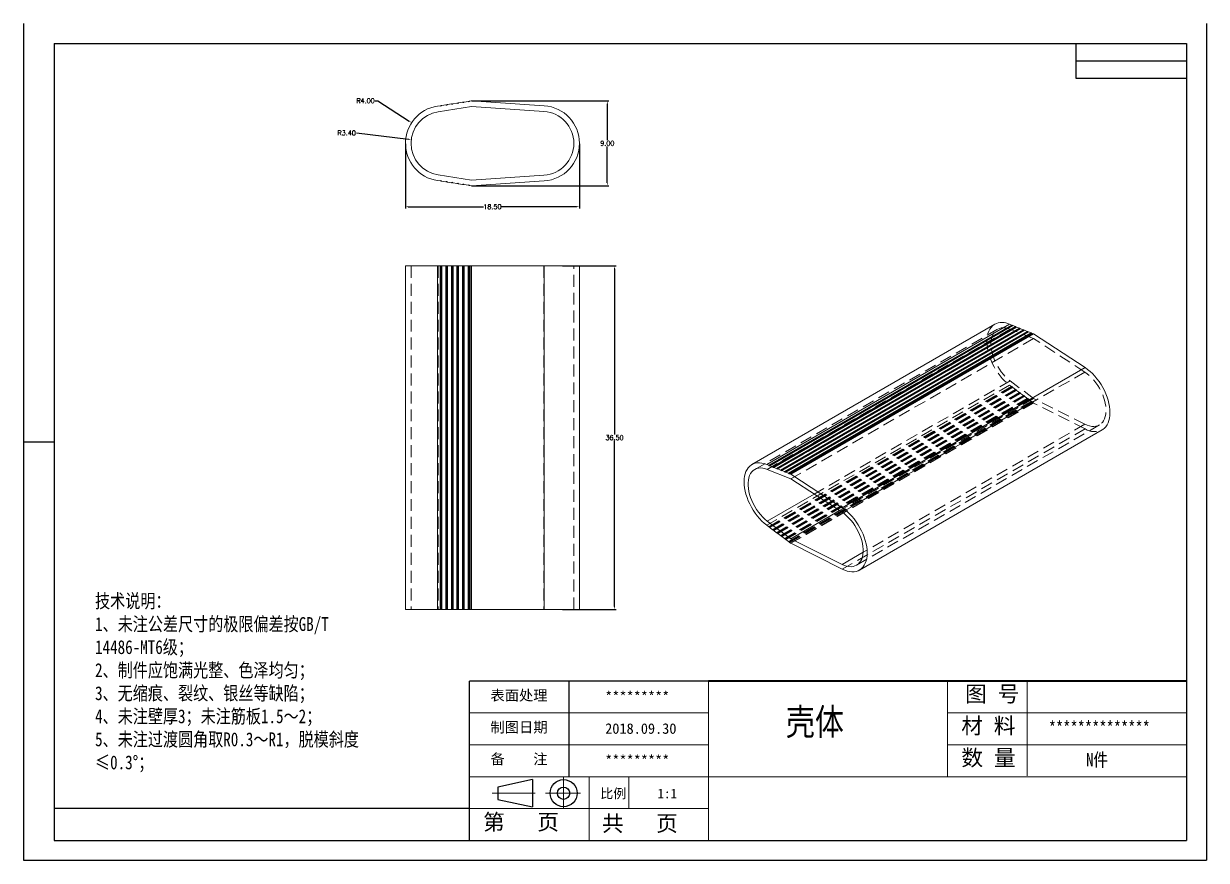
# Model space of a CAD drawing. Header units: inches. Extents: x 2021 to 2602, y 573 to 662.
# Drawn here: x 2318.5 to 2444.2, y 573 to 661.8 of the extents above; entities that cross this region are included whole.
import ezdxf

# ---------------------------------------------------------------- set-up
doc = ezdxf.new("R2010")
doc.units = ezdxf.units.IN
doc.linetypes.add('CENTER2', pattern=[28.575, 19.05, -3.175, 3.175, -3.175])
doc.linetypes.add('HIDDEN', pattern=[1.905, 1.27, -0.635])
doc.layers.add('文字', color=81, linetype='Continuous')
for name, color, linetype, lineweight in [('粗实线', 7, 'Continuous', 30), ('细实线', 3, 'Continuous', 9), ('细点划线', 2, 'CENTER2', 9)]:
    doc.layers.add(name, color=color, linetype=linetype, lineweight=lineweight)
doc.styles.get("Standard").update_dxf_attribs({"font": 'txt', "bigfont": 'gbcbig.shx'})
doc.styles.add('宋体', font='', dxfattribs={"width": 0.8, "height": 3.5})
doc.styles.get('宋体').set_extended_font_data('SimSun')
doc.dimstyles.new('1', dxfattribs={"dimtxt": 0.5, "dimasz": 0.3, "dimexe": 0.18, "dimexo": 0.0625, "dimgap": 0.09, "dimtad": 0, "dimtih": 1, "dimtoh": 1, "dimzin": 0, "dimdsep": 46, "dimtxsty": 'Standard', "dimcen": 0, "dimadec": 0, "dimazin": 2, "dimtfac": 1, "dimtofl": 0, "dimtmove": 0, "dimatfit": 3, "dimfxl": 0, "dimtolj": 1, "dimtzin": 0, "dimarcsym": 0})

# ---------------------------------------------------------------- blocks, each defined once
blk = doc.blocks.new('*D176')
at = {"color": 0, "lineweight": -2, "transparency": 16777216}
for p, q in [((2359.05, 649.07), (2359.05, 642.21)), ((2377.55, 649.07), (2377.55, 642.21)), ((2359.35, 642.39), (2367.34, 642.39)), ((2377.25, 642.39), (2369.27, 642.39))]:
    blk.add_line(p, q, dxfattribs=at)
at = {"color": 0, "transparency": 16777216}
for points in [[(2359.35, 642.44), (2359.35, 642.34), (2359.05, 642.39)], [(2377.25, 642.44), (2377.25, 642.34), (2377.55, 642.39)]]:
    blk.add_solid(points, dxfattribs=at)
at = {"layer": 'Defpoints', "color": 0, "transparency": 16777216}
for p in [(2359.05, 649.13), (2377.55, 649.13), (2377.55, 642.39)]:
    blk.add_point(p, dxfattribs=at)
at = {"color": 0, "transparency": 16777216, "insert": (2368.3, 642.39), "char_height": 0.5, "attachment_point": 5}
blk.add_mtext('\\A1;18.50', dxfattribs=at)
blk = doc.blocks.new('*D177')
at = {"color": 0, "lineweight": -2, "transparency": 16777216}
for p, q in [((2366.13, 653.63), (2380.69, 653.63)), ((2380.51, 653.33), (2380.51, 649.47)), ((2380.51, 644.93), (2380.51, 648.79)), ((2366.13, 644.63), (2380.69, 644.63))]:
    blk.add_line(p, q, dxfattribs=at)
at = {"color": 0, "transparency": 16777216}
for points in [[(2380.46, 653.33), (2380.56, 653.33), (2380.51, 653.63)], [(2380.46, 644.93), (2380.56, 644.93), (2380.51, 644.63)]]:
    blk.add_solid(points, dxfattribs=at)
at = {"layer": 'Defpoints', "color": 0, "transparency": 16777216}
for p in [(2366.07, 653.63), (2380.51, 653.63), (2366.07, 644.63)]:
    blk.add_point(p, dxfattribs=at)
at = {"color": 0, "transparency": 16777216, "insert": (2380.51, 649.13), "char_height": 0.5, "attachment_point": 5}
blk.add_mtext('\\A1;9.00', dxfattribs=at)
blk = doc.blocks.new('*D178')
at = {"color": 0, "lineweight": -2, "transparency": 16777216}
for p, q in [((2355.83, 653.65), (2356.13, 653.65)), ((2356.13, 653.65), (2359.45, 651.48))]:
    blk.add_line(p, q, dxfattribs=at)
at = {"color": 0, "transparency": 16777216}
blk.add_solid([(2359.48, 651.52), (2359.43, 651.44), (2359.71, 651.32)], dxfattribs=at)
at = {"layer": 'Defpoints', "color": 0, "transparency": 16777216}
for p in [(2359.71, 651.32), (2363.05, 649.13)]:
    blk.add_point(p, dxfattribs=at)
at = {"color": 0, "transparency": 16777216, "insert": (2354.82, 653.65), "char_height": 0.5, "attachment_point": 5}
blk.add_mtext('\\A1;R4.00', dxfattribs=at)
blk = doc.blocks.new('*D179')
at = {"color": 0, "lineweight": -2, "transparency": 16777216}
blk.add_line((2353.86, 650.23), (2359.38, 649.57), dxfattribs=at)
at = {"color": 0, "transparency": 16777216}
blk.add_solid([(2359.39, 649.62), (2359.37, 649.52), (2359.68, 649.53)], dxfattribs=at)
at = {"layer": 'Defpoints', "color": 0, "transparency": 16777216}
for p in [(2359.68, 649.53), (2363.05, 649.13)]:
    blk.add_point(p, dxfattribs=at)
at = {"color": 0, "transparency": 16777216, "insert": (2352.81, 650.23), "char_height": 0.5, "attachment_point": 5}
blk.add_mtext('\\A1;R3.40', dxfattribs=at)
blk = doc.blocks.new('*D182')
at = {"color": 0, "lineweight": -2, "transparency": 16777216}
for p, q in [((2375.75, 636.11), (2381.46, 636.11)), ((2381.28, 635.81), (2381.28, 618.2)), ((2381.28, 599.91), (2381.28, 617.52)), ((2375.75, 599.61), (2381.46, 599.61))]:
    blk.add_line(p, q, dxfattribs=at)
at = {"color": 0, "transparency": 16777216}
for points in [[(2381.23, 635.81), (2381.33, 635.81), (2381.28, 636.11)], [(2381.23, 599.91), (2381.33, 599.91), (2381.28, 599.61)]]:
    blk.add_solid(points, dxfattribs=at)
at = {"layer": 'Defpoints', "color": 0, "transparency": 16777216}
for p in [(2375.69, 636.11), (2381.28, 636.11), (2375.69, 599.61)]:
    blk.add_point(p, dxfattribs=at)
at = {"color": 0, "transparency": 16777216, "insert": (2381.28, 617.86), "char_height": 0.5, "attachment_point": 5}
blk.add_mtext('\\A1;36.50', dxfattribs=at)

msp = doc.modelspace()

# ---------------------------------------------------------------- linework, layer by layer
for p, q in [((2318.476, 661.842), (2318.476, 572.957)), ((2444.185, 661.842), (2444.185, 572.957)), ((2321.729, 659.726), (2442.069, 659.726)), ((2321.729, 659.726), (2321.729, 575.073)), ((2430.312, 659.726), (2430.312, 656.052)), ((2442.069, 659.726), (2442.069, 575.073)), ((2430.312, 657.889), (2442.069, 657.889)), ((2430.312, 656.052), (2442.069, 656.052)), ((2321.729, 617.399), (2318.476, 617.399)), ((2318.476, 614.107), (2318.476, 572.957)), ((2391.277, 592.004), (2365.882, 592.004)), ((2365.882, 575.073), (2365.882, 592.004)), ((2376.463, 581.845), (2376.463, 592.004)), ((2365.882, 578.459), (2321.729, 578.459)), ((2321.729, 575.073), (2442.069, 575.073)), ((2318.476, 572.957), (2444.185, 572.957)), ((2318.476, 572.957), (2376.675, 572.957))]:
    msp.add_line(p, q)
at = {"color": 7, "linetype": 'Continuous', "lineweight": 15}
for p, q in [((2362.751, 653.129), (2362.455, 653.084)), ((2366.08, 653.026), (2362.545, 652.491)), ((2362.825, 653.111), (2362.849, 653.093)), ((2362.849, 653.093), (2362.866, 653.117)), ((2363.344, 653.219), (2362.932, 653.156)), ((2363.418, 653.2), (2363.442, 653.183)), ((2363.442, 653.183), (2363.459, 653.207)), ((2363.937, 653.309), (2363.525, 653.246)), ((2364.011, 653.29), (2364.035, 653.273)), ((2364.035, 653.273), (2364.052, 653.297)), ((2364.53, 653.399), (2364.118, 653.336)), ((2364.605, 653.38), (2364.628, 653.363)), ((2364.628, 653.363), (2364.646, 653.386)), ((2365.124, 653.488), (2364.711, 653.426)), ((2365.198, 653.47), (2365.222, 653.453)), ((2365.222, 653.453), (2365.239, 653.476)), ((2365.717, 653.578), (2365.304, 653.516)), ((2365.791, 653.56), (2365.815, 653.543)), ((2365.815, 653.543), (2365.832, 653.566)), ((2366.044, 653.628), (2365.898, 653.606)), ((2373.816, 653.121), (2366.065, 653.629)), ((2373.777, 652.522), (2366.08, 653.026)), ((2362.751, 645.13), (2362.455, 645.174)), ((2366.08, 645.232), (2362.545, 645.768)), ((2362.825, 645.148), (2362.849, 645.166)), ((2362.849, 645.166), (2362.866, 645.142)), ((2363.344, 645.04), (2362.932, 645.102)), ((2363.418, 645.058), (2363.442, 645.076)), ((2363.442, 645.076), (2363.459, 645.052)), ((2363.937, 644.95), (2363.525, 645.013)), ((2364.011, 644.968), (2364.035, 644.986)), ((2364.035, 644.986), (2364.052, 644.962)), ((2364.53, 644.86), (2364.118, 644.923)), ((2364.605, 644.879), (2364.628, 644.896)), ((2364.628, 644.896), (2364.646, 644.872)), ((2373.816, 645.138), (2366.065, 644.63)), ((2373.777, 645.737), (2366.08, 645.232)), ((2365.124, 644.77), (2364.711, 644.833)), ((2365.198, 644.789), (2365.222, 644.806)), ((2365.222, 644.806), (2365.239, 644.783)), ((2365.717, 644.681), (2365.304, 644.743)), ((2365.791, 644.699), (2365.815, 644.716)), ((2365.815, 644.716), (2365.832, 644.693)), ((2366.044, 644.631), (2365.898, 644.653)), ((2359.054, 636.108), (2359.054, 599.608)), ((2362.455, 636.108), (2359.054, 636.108)), ((2362.455, 636.108), (2362.455, 599.608)), ((2362.751, 636.108), (2362.455, 636.108)), ((2362.751, 599.608), (2362.751, 636.108)), ((2362.751, 636.108), (2362.825, 636.108)), ((2362.825, 636.108), (2362.825, 599.608)), ((2362.825, 636.108), (2362.849, 636.108)), ((2362.849, 636.108), (2362.849, 599.608)), ((2362.849, 636.108), (2362.866, 636.108)), ((2362.866, 599.608), (2362.866, 636.108)), ((2362.866, 636.108), (2362.932, 636.108)), ((2362.932, 636.108), (2362.932, 599.608)), ((2363.344, 636.108), (2362.932, 636.108)), ((2363.344, 599.608), (2363.344, 636.108)), ((2363.344, 636.108), (2363.418, 636.108)), ((2363.418, 636.108), (2363.418, 599.608)), ((2363.418, 636.108), (2363.442, 636.108)), ((2363.442, 636.108), (2363.442, 599.608)), ((2363.442, 636.108), (2363.459, 636.108)), ((2363.459, 599.608), (2363.459, 636.108)), ((2363.459, 636.108), (2363.525, 636.108)), ((2363.525, 636.108), (2363.525, 599.608)), ((2363.937, 636.108), (2363.525, 636.108)), ((2363.937, 599.608), (2363.937, 636.108)), ((2363.937, 636.108), (2364.011, 636.108)), ((2364.011, 636.108), (2364.011, 599.608)), ((2364.011, 636.108), (2364.035, 636.108)), ((2364.035, 636.108), (2364.035, 599.608)), ((2364.035, 636.108), (2364.052, 636.108)), ((2364.052, 599.608), (2364.052, 636.108)), ((2364.052, 636.108), (2364.118, 636.108)), ((2364.118, 636.108), (2364.118, 599.608)), ((2364.53, 636.108), (2364.118, 636.108)), ((2364.53, 599.608), (2364.53, 636.108)), ((2364.53, 636.108), (2364.605, 636.108)), ((2364.605, 636.108), (2364.605, 599.608)), ((2364.605, 636.108), (2364.628, 636.108)), ((2364.628, 636.108), (2364.628, 599.608)), ((2364.628, 636.108), (2364.646, 636.108)), ((2364.646, 599.608), (2364.646, 636.108)), ((2364.646, 636.108), (2364.711, 636.108)), ((2364.711, 636.108), (2364.711, 599.608)), ((2365.124, 636.108), (2364.711, 636.108)), ((2365.124, 599.608), (2365.124, 636.108)), ((2365.124, 636.108), (2365.198, 636.108)), ((2365.198, 636.108), (2365.198, 599.608)), ((2365.198, 636.108), (2365.222, 636.108)), ((2365.222, 636.108), (2365.222, 599.608)), ((2365.222, 636.108), (2365.239, 636.108)), ((2365.239, 599.608), (2365.239, 636.108)), ((2365.239, 636.108), (2365.304, 636.108)), ((2365.304, 636.108), (2365.304, 599.608)), ((2365.717, 636.108), (2365.304, 636.108)), ((2365.717, 599.608), (2365.717, 636.108)), ((2365.717, 636.108), (2365.791, 636.108)), ((2365.791, 636.108), (2365.791, 599.608)), ((2365.791, 636.108), (2365.815, 636.108)), ((2365.815, 636.108), (2365.815, 599.608)), ((2365.815, 636.108), (2365.832, 636.108)), ((2365.832, 599.608), (2365.832, 636.108)), ((2365.832, 636.108), (2365.898, 636.108)), ((2365.898, 636.108), (2365.898, 599.608)), ((2366.044, 636.108), (2365.898, 636.108)), ((2366.044, 599.608), (2366.044, 636.108)), ((2366.044, 636.108), (2366.065, 636.108)), ((2366.065, 636.108), (2366.065, 599.608)), ((2373.816, 636.108), (2366.065, 636.108)), ((2373.816, 636.108), (2373.816, 599.608)), ((2377.554, 636.108), (2373.816, 636.108)), ((2377.554, 599.608), (2377.554, 636.108)), ((2421.691, 629.901), (2395.881, 615.002)), ((2423.267, 629.911), (2397.457, 615.011)), ((2397.666, 614.927), (2423.476, 629.827)), ((2423.476, 629.827), (2423.267, 629.911)), ((2423.528, 629.782), (2397.719, 614.882)), ((2423.564, 629.775), (2397.755, 614.876)), ((2423.603, 629.775), (2397.794, 614.876)), ((2398.086, 614.759), (2423.895, 629.658)), ((2423.948, 629.613), (2398.138, 614.713)), ((2423.983, 629.606), (2398.174, 614.707)), ((2424.023, 629.607), (2398.214, 614.707)), ((2398.505, 614.59), (2424.315, 629.489)), ((2424.367, 629.444), (2398.558, 614.545)), ((2424.403, 629.438), (2398.594, 614.538)), ((2424.442, 629.438), (2398.633, 614.538)), ((2398.925, 614.421), (2424.734, 629.321)), ((2424.787, 629.275), (2398.977, 614.376)), ((2424.822, 629.269), (2399.013, 614.369)), ((2424.862, 629.269), (2399.052, 614.37)), ((2399.344, 614.252), (2425.154, 629.152)), ((2425.206, 629.106), (2399.397, 614.207)), ((2425.242, 629.1), (2399.433, 614.201)), ((2425.281, 629.1), (2399.472, 614.201)), ((2399.764, 614.083), (2425.573, 628.983)), ((2425.626, 628.938), (2399.816, 614.038)), ((2425.661, 628.931), (2399.852, 614.032)), ((2425.701, 628.931), (2399.891, 614.032)), ((2399.995, 613.99), (2425.804, 628.89)), ((2425.819, 628.882), (2400.01, 613.982)), ((2423.528, 629.782), (2423.542, 629.762)), ((2423.895, 629.658), (2423.603, 629.775)), ((2423.948, 629.613), (2423.961, 629.594)), ((2424.315, 629.489), (2424.023, 629.607)), ((2424.367, 629.444), (2424.381, 629.425)), ((2424.734, 629.321), (2424.442, 629.438)), ((2424.787, 629.275), (2424.8, 629.256)), ((2425.154, 629.152), (2424.862, 629.269)), ((2425.206, 629.106), (2425.22, 629.087)), ((2425.573, 628.983), (2425.281, 629.1)), ((2425.626, 628.938), (2425.639, 628.918)), ((2425.804, 628.89), (2425.701, 628.931)), ((2431.3, 625.303), (2425.819, 628.882)), ((2431.3, 625.303), (2405.491, 610.404)), ((2407.305, 603.787), (2433.115, 618.687)), ((2397.666, 614.927), (2397.457, 615.011)), ((2397.719, 614.882), (2397.735, 614.858)), ((2397.735, 614.858), (2397.748, 614.87)), ((2398.086, 614.759), (2397.794, 614.876)), ((2400.02, 613.485), (2397.521, 614.49)), ((2398.138, 614.713), (2398.155, 614.69)), ((2398.155, 614.69), (2398.167, 614.702)), ((2398.505, 614.59), (2398.214, 614.707)), ((2398.558, 614.545), (2398.574, 614.521)), ((2398.574, 614.521), (2398.587, 614.533)), ((2398.925, 614.421), (2398.633, 614.538)), ((2398.977, 614.376), (2398.994, 614.352)), ((2398.994, 614.352), (2399.006, 614.364)), ((2399.344, 614.252), (2399.052, 614.37)), ((2399.397, 614.207), (2399.413, 614.183)), ((2399.413, 614.183), (2399.426, 614.195)), ((2399.764, 614.083), (2399.472, 614.201)), ((2399.816, 614.038), (2399.833, 614.014)), ((2399.833, 614.014), (2399.845, 614.027)), ((2399.995, 613.99), (2399.891, 614.032)), ((2405.491, 610.404), (2400.01, 613.982)), ((2405.463, 609.931), (2400.02, 613.485)), ((2405.194, 610.107), (2400.02, 607.12)), ((2397.666, 608.396), (2397.457, 608.553)), ((2400.02, 607.12), (2397.521, 609.001)), ((2397.719, 608.38), (2397.735, 608.385)), ((2397.735, 608.385), (2397.748, 608.359)), ((2398.086, 608.08), (2397.794, 608.3)), ((2398.138, 608.065), (2398.155, 608.069)), ((2398.155, 608.069), (2398.167, 608.043)), ((2398.505, 607.765), (2398.214, 607.984)), ((2398.558, 607.749), (2398.574, 607.754)), ((2398.574, 607.754), (2398.587, 607.728)), ((2398.925, 607.449), (2398.633, 607.669)), ((2398.977, 607.434), (2398.994, 607.438)), ((2398.994, 607.438), (2399.006, 607.412)), ((2399.344, 607.134), (2399.052, 607.353)), ((2399.397, 607.118), (2399.413, 607.123)), ((2399.413, 607.123), (2399.426, 607.097)), ((2399.764, 606.818), (2399.472, 607.037)), ((2399.816, 606.803), (2399.833, 606.807)), ((2399.833, 606.807), (2399.845, 606.781)), ((2399.995, 606.644), (2399.891, 606.722)), ((2405.491, 603.886), (2400.01, 606.635)), ((2405.463, 604.39), (2400.02, 607.12)), ((2362.455, 599.608), (2359.054, 599.608)), ((2362.751, 599.608), (2362.455, 599.608)), ((2362.825, 599.608), (2362.751, 599.608)), ((2362.825, 599.608), (2362.849, 599.608)), ((2362.849, 599.608), (2362.866, 599.608)), ((2362.932, 599.608), (2362.866, 599.608)), ((2363.344, 599.608), (2362.932, 599.608)), ((2363.418, 599.608), (2363.344, 599.608)), ((2363.418, 599.608), (2363.442, 599.608)), ((2363.442, 599.608), (2363.459, 599.608)), ((2363.525, 599.608), (2363.459, 599.608)), ((2363.937, 599.608), (2363.525, 599.608)), ((2364.011, 599.608), (2363.937, 599.608)), ((2364.011, 599.608), (2364.035, 599.608)), ((2364.035, 599.608), (2364.052, 599.608)), ((2364.118, 599.608), (2364.052, 599.608)), ((2364.53, 599.608), (2364.118, 599.608)), ((2364.605, 599.608), (2364.53, 599.608)), ((2364.605, 599.608), (2364.628, 599.608)), ((2364.628, 599.608), (2364.646, 599.608)), ((2364.711, 599.608), (2364.646, 599.608)), ((2365.124, 599.608), (2364.711, 599.608)), ((2365.198, 599.608), (2365.124, 599.608)), ((2365.198, 599.608), (2365.222, 599.608)), ((2365.222, 599.608), (2365.239, 599.608)), ((2365.304, 599.608), (2365.239, 599.608)), ((2365.717, 599.608), (2365.304, 599.608)), ((2365.791, 599.608), (2365.717, 599.608)), ((2365.791, 599.608), (2365.815, 599.608)), ((2365.815, 599.608), (2365.832, 599.608)), ((2365.898, 599.608), (2365.832, 599.608)), ((2366.044, 599.608), (2365.898, 599.608)), ((2366.065, 599.608), (2366.044, 599.608)), ((2373.816, 599.608), (2366.065, 599.608)), ((2377.554, 599.608), (2373.816, 599.608))]:
    msp.add_line(p, q, dxfattribs=at)
at = {"color": 7, "linetype": 'HIDDEN', "lineweight": 0}
for p, q in [((2359.654, 636.108), (2359.654, 599.608)), ((2362.455, 636.108), (2362.455, 599.608)), ((2362.545, 636.108), (2362.545, 599.608)), ((2362.751, 636.108), (2362.751, 599.608)), ((2362.825, 599.608), (2362.825, 636.108)), ((2362.866, 636.108), (2362.866, 599.608)), ((2362.932, 599.608), (2362.932, 636.108)), ((2363.344, 636.108), (2363.344, 599.608)), ((2363.418, 599.608), (2363.418, 636.108)), ((2363.459, 636.108), (2363.459, 599.608)), ((2363.525, 599.608), (2363.525, 636.108)), ((2363.937, 636.108), (2363.937, 599.608)), ((2364.011, 599.608), (2364.011, 636.108)), ((2364.052, 636.108), (2364.052, 599.608)), ((2364.118, 599.608), (2364.118, 636.108)), ((2364.53, 636.108), (2364.53, 599.608)), ((2364.605, 599.608), (2364.605, 636.108)), ((2364.646, 636.108), (2364.646, 599.608)), ((2364.711, 599.608), (2364.711, 636.108)), ((2365.124, 636.108), (2365.124, 599.608)), ((2365.198, 599.608), (2365.198, 636.108)), ((2365.239, 636.108), (2365.239, 599.608)), ((2365.304, 599.608), (2365.304, 636.108)), ((2365.717, 636.108), (2365.717, 599.608)), ((2365.791, 599.608), (2365.791, 636.108)), ((2365.832, 636.108), (2365.832, 599.608)), ((2365.898, 599.608), (2365.898, 636.108)), ((2366.044, 636.108), (2366.044, 599.608)), ((2366.065, 599.608), (2366.065, 636.108)), ((2366.08, 636.108), (2366.08, 599.608)), ((2373.777, 636.108), (2373.777, 599.608)), ((2373.816, 636.108), (2373.816, 599.608)), ((2376.954, 599.608), (2376.954, 636.108)), ((2421.991, 629.382), (2396.181, 614.482)), ((2423.33, 629.39), (2397.521, 614.49)), ((2423.545, 629.758), (2397.735, 614.858)), ((2397.748, 614.87), (2423.557, 629.77)), ((2423.964, 629.589), (2398.155, 614.69)), ((2398.167, 614.702), (2423.977, 629.601)), ((2424.384, 629.42), (2398.574, 614.521)), ((2398.587, 614.533), (2424.396, 629.432)), ((2424.803, 629.251), (2398.994, 614.352)), ((2399.006, 614.364), (2424.816, 629.264)), ((2425.223, 629.083), (2399.413, 614.183)), ((2399.426, 614.195), (2425.235, 629.095)), ((2425.642, 628.914), (2399.833, 614.014)), ((2399.845, 614.027), (2425.654, 628.926)), ((2425.83, 628.384), (2423.33, 629.39)), ((2423.542, 629.762), (2423.545, 629.758)), ((2423.545, 629.758), (2423.557, 629.77)), ((2423.961, 629.594), (2423.964, 629.589)), ((2423.964, 629.589), (2423.977, 629.601)), ((2424.381, 629.425), (2424.384, 629.42)), ((2424.384, 629.42), (2424.396, 629.432)), ((2424.8, 629.256), (2424.803, 629.251)), ((2424.803, 629.251), (2424.816, 629.264)), ((2425.22, 629.087), (2425.223, 629.083)), ((2425.223, 629.083), (2425.235, 629.095)), ((2425.639, 628.918), (2425.642, 628.914)), ((2425.642, 628.914), (2425.654, 628.926)), ((2425.83, 628.384), (2400.02, 613.485)), ((2431.272, 624.83), (2425.83, 628.384)), ((2431.272, 624.83), (2405.463, 609.931)), ((2423.33, 623.9), (2402.492, 611.871)), ((2425.83, 622.02), (2423.33, 623.9)), ((2423.267, 623.452), (2397.457, 608.553)), ((2423.476, 623.295), (2397.666, 608.396)), ((2397.719, 608.38), (2423.528, 623.28)), ((2423.545, 623.284), (2397.735, 608.385)), ((2423.557, 623.258), (2397.748, 608.359)), ((2397.794, 608.3), (2423.603, 623.199)), ((2423.895, 622.98), (2398.086, 608.08)), ((2398.138, 608.065), (2423.948, 622.964)), ((2423.964, 622.969), (2398.155, 608.069)), ((2423.977, 622.943), (2398.167, 608.043)), ((2398.214, 607.984), (2424.023, 622.884)), ((2424.315, 622.664), (2398.505, 607.765)), ((2398.558, 607.749), (2424.367, 622.649)), ((2424.384, 622.653), (2398.574, 607.754)), ((2424.396, 622.627), (2398.587, 607.728)), ((2398.633, 607.669), (2424.442, 622.568)), ((2424.734, 622.349), (2398.925, 607.449)), ((2398.977, 607.434), (2424.787, 622.333)), ((2424.803, 622.338), (2398.994, 607.438)), ((2424.816, 622.312), (2399.006, 607.412)), ((2423.476, 623.295), (2423.267, 623.452)), ((2423.528, 623.28), (2423.545, 623.284)), ((2423.545, 623.284), (2423.557, 623.258)), ((2423.895, 622.98), (2423.603, 623.199)), ((2423.948, 622.964), (2423.964, 622.969)), ((2423.964, 622.969), (2423.977, 622.943)), ((2424.315, 622.664), (2424.023, 622.884)), ((2424.367, 622.649), (2424.384, 622.653)), ((2424.384, 622.653), (2424.396, 622.627)), ((2424.734, 622.349), (2424.442, 622.568)), ((2424.787, 622.333), (2424.803, 622.338)), ((2424.803, 622.338), (2424.816, 622.312)), ((2399.052, 607.353), (2424.862, 622.252)), ((2425.154, 622.033), (2399.344, 607.134)), ((2399.397, 607.118), (2425.206, 622.018)), ((2425.223, 622.022), (2399.413, 607.123)), ((2425.235, 621.996), (2399.426, 607.097)), ((2399.472, 607.037), (2425.281, 621.937)), ((2425.573, 621.718), (2399.764, 606.818)), ((2399.816, 606.803), (2425.626, 621.702)), ((2425.642, 621.707), (2399.833, 606.807)), ((2425.654, 621.68), (2399.845, 606.781)), ((2399.891, 606.722), (2425.701, 621.621)), ((2425.804, 621.544), (2399.995, 606.644)), ((2400.01, 606.635), (2425.819, 621.534)), ((2425.83, 622.02), (2405.194, 610.107)), ((2425.154, 622.033), (2424.862, 622.252)), ((2425.206, 622.018), (2425.223, 622.022)), ((2425.223, 622.022), (2425.235, 621.996)), ((2425.573, 621.718), (2425.281, 621.937)), ((2425.626, 621.702), (2425.642, 621.707)), ((2425.642, 621.707), (2425.654, 621.68)), ((2425.804, 621.544), (2425.701, 621.621)), ((2431.3, 618.785), (2425.819, 621.534)), ((2431.272, 619.29), (2425.83, 622.02)), ((2431.3, 618.785), (2405.491, 603.886)), ((2407.005, 604.307), (2432.815, 619.206)), ((2431.272, 619.29), (2407.705, 605.685))]:
    msp.add_line(p, q, dxfattribs=at)
at = {"color": 8, "linetype": 'Continuous', "lineweight": 15}
for p, q in [((2402.492, 611.871), (2397.521, 609.001)), ((2407.705, 605.685), (2405.463, 604.39))]:
    msp.add_line(p, q, dxfattribs=at)
at = {"color": 7, "linetype": 'HIDDEN', "lineweight": 0, "flags": 128}
for points in [[(2421.691, 629.901), (2421.636, 629.868), (2421.461, 629.734), (2421.306, 629.571), (2421.173, 629.38), (2421.062, 629.162), (2420.975, 628.92), (2420.913, 628.656), (2420.875, 628.371), (2420.862, 628.07), (2420.875, 627.754), (2420.913, 627.426), (2420.975, 627.089), (2421.062, 626.746), (2421.173, 626.401), (2421.306, 626.056), (2421.461, 625.714), (2421.636, 625.379), (2421.829, 625.053), (2422.038, 624.74), (2422.263, 624.442), (2422.5, 624.161), (2422.748, 623.902), (2423.004, 623.665), (2423.267, 623.452)], [(2423.33, 629.39), (2423.083, 629.474), (2422.842, 629.525), (2422.61, 629.541), (2422.391, 629.523), (2422.185, 629.471), (2421.997, 629.385), (2421.827, 629.267), (2421.678, 629.117), (2421.551, 628.938), (2421.447, 628.731), (2421.369, 628.499), (2421.316, 628.244), (2421.29, 627.969), (2421.29, 627.677), (2421.316, 627.371), (2421.369, 627.055), (2421.447, 626.732), (2421.551, 626.406), (2421.678, 626.081), (2421.827, 625.759), (2421.997, 625.444), (2422.185, 625.141), (2422.391, 624.852), (2422.61, 624.58), (2422.842, 624.329), (2423.083, 624.102), (2423.33, 623.9)], [(2423.557, 629.77), (2423.561, 629.774), (2423.564, 629.775)], [(2423.977, 629.601), (2423.981, 629.605), (2423.983, 629.606)], [(2424.396, 629.432), (2424.4, 629.436), (2424.403, 629.438)], [(2424.816, 629.264), (2424.82, 629.267), (2424.822, 629.269)], [(2425.235, 629.095), (2425.239, 629.098), (2425.242, 629.1)], [(2425.654, 628.926), (2425.659, 628.93), (2425.661, 628.931)], [(2431.272, 619.29), (2431.52, 619.181), (2431.763, 619.103), (2432, 619.059), (2432.227, 619.048), (2432.442, 619.07), (2432.642, 619.125), (2432.826, 619.213), (2432.992, 619.333), (2433.138, 619.483), (2433.262, 619.661), (2433.362, 619.867), (2433.439, 620.097), (2433.49, 620.349), (2433.516, 620.621), (2433.516, 620.909), (2433.49, 621.21), (2433.439, 621.522), (2433.362, 621.84), (2433.262, 622.162), (2433.138, 622.484), (2432.992, 622.802), (2432.826, 623.113), (2432.642, 623.413), (2432.442, 623.7), (2432.227, 623.971), (2432, 624.222), (2431.763, 624.45), (2431.52, 624.654), (2431.272, 624.83)]]:
    msp.add_lwpolyline(points, dxfattribs=at)
at = {"color": 7, "linetype": 'Continuous', "lineweight": 15, "flags": 128}
for points in [[(2433.115, 618.687), (2433.179, 618.726), (2433.352, 618.861), (2433.505, 619.024), (2433.636, 619.215), (2433.745, 619.432), (2433.831, 619.673), (2433.893, 619.936), (2433.931, 620.218), (2433.943, 620.518), (2433.931, 620.832), (2433.893, 621.158), (2433.831, 621.492), (2433.745, 621.833), (2433.636, 622.176), (2433.505, 622.519), (2433.352, 622.859), (2433.179, 623.192), (2432.989, 623.516), (2432.781, 623.828), (2432.559, 624.126), (2432.324, 624.405), (2432.079, 624.665), (2431.825, 624.903), (2431.564, 625.116), (2431.3, 625.303)], [(2397.457, 615.011), (2397.195, 615.102), (2396.938, 615.161), (2396.691, 615.188), (2396.453, 615.181), (2396.229, 615.142), (2396.019, 615.071), (2395.826, 614.968), (2395.652, 614.835), (2395.497, 614.671), (2395.364, 614.48), (2395.253, 614.263), (2395.166, 614.02), (2395.103, 613.756), (2395.065, 613.472), (2395.053, 613.17), (2395.065, 612.854), (2395.103, 612.526), (2395.166, 612.19), (2395.253, 611.847), (2395.364, 611.501), (2395.497, 611.156), (2395.652, 610.815), (2395.826, 610.479), (2396.019, 610.154), (2396.229, 609.84), (2396.453, 609.542), (2396.691, 609.262), (2396.938, 609.002), (2397.195, 608.765), (2397.457, 608.553)], [(2397.521, 614.49), (2397.273, 614.575), (2397.032, 614.625), (2396.801, 614.641), (2396.581, 614.623), (2396.376, 614.571), (2396.187, 614.486), (2396.018, 614.368), (2395.868, 614.218), (2395.741, 614.039), (2395.638, 613.832), (2395.56, 613.6), (2395.507, 613.345), (2395.48, 613.07), (2395.48, 612.778), (2395.507, 612.472), (2395.56, 612.156), (2395.638, 611.833), (2395.741, 611.507), (2395.868, 611.181), (2396.018, 610.859), (2396.187, 610.545), (2396.376, 610.241), (2396.581, 609.952), (2396.801, 609.681), (2397.032, 609.43), (2397.273, 609.202), (2397.521, 609.001)], [(2405.463, 604.39), (2405.711, 604.281), (2405.954, 604.204), (2406.19, 604.159), (2406.417, 604.148), (2406.632, 604.17), (2406.833, 604.226), (2407.017, 604.314), (2407.183, 604.433), (2407.328, 604.583), (2407.452, 604.762), (2407.553, 604.967), (2407.629, 605.198), (2407.681, 605.45), (2407.707, 605.721), (2407.707, 606.009), (2407.681, 606.311), (2407.629, 606.623), (2407.553, 606.941), (2407.452, 607.263), (2407.328, 607.584), (2407.183, 607.902), (2407.017, 608.213), (2406.833, 608.514), (2406.632, 608.801), (2406.417, 609.071), (2406.19, 609.322), (2405.954, 609.551), (2405.711, 609.754), (2405.463, 609.931)], [(2405.491, 603.886), (2405.755, 603.767), (2406.015, 603.68), (2406.269, 603.624), (2406.515, 603.601), (2406.75, 603.609), (2406.972, 603.65), (2407.179, 603.723), (2407.37, 603.827), (2407.542, 603.961), (2407.695, 604.125), (2407.827, 604.316), (2407.936, 604.533), (2408.022, 604.774), (2408.084, 605.037), (2408.122, 605.319), (2408.134, 605.619), (2408.122, 605.933), (2408.084, 606.258), (2408.022, 606.593), (2407.936, 606.933), (2407.827, 607.276), (2407.695, 607.619), (2407.542, 607.959), (2407.37, 608.293), (2407.179, 608.617), (2406.972, 608.929), (2406.75, 609.226), (2406.515, 609.506), (2406.269, 609.766), (2406.015, 610.004), (2405.755, 610.217), (2405.491, 610.404)]]:
    msp.add_lwpolyline(points, dxfattribs=at)
at = {"color": 7, "linetype": 'Continuous', "lineweight": 15}
for centre, radius, start, end in [((2363.054, 649.129), 4, 98.61256, 261.38744), ((2363.054, 649.129), 3.4, 98.61256, 261.38744), ((2362.766, 653.03), 0.1, 53.61256, 98.61256), ((2362.946, 653.058), 0.1, 98.61256, 143.61256), ((2363.359, 653.12), 0.1, 53.61256, 98.61256), ((2363.54, 653.147), 0.1, 98.61256, 143.61256), ((2363.952, 653.21), 0.1, 53.61256, 98.61256), ((2364.133, 653.237), 0.1, 98.61256, 143.61256), ((2364.545, 653.3), 0.1, 53.61256, 98.61256), ((2364.726, 653.327), 0.1, 98.61256, 143.61256), ((2365.139, 653.39), 0.1, 53.61256, 98.61256), ((2365.319, 653.417), 0.1, 98.61256, 143.61256), ((2365.732, 653.479), 0.1, 53.61256, 98.61256), ((2365.913, 653.507), 0.1, 98.61256, 143.61256), ((2366.059, 653.529), 0.1, 86.25117, 98.61256), ((2373.554, 649.129), 3.4, 273.74883, 86.25117), ((2373.554, 649.129), 4, 273.74883, 86.25117), ((2362.766, 645.229), 0.1, 261.38744, 306.38744), ((2362.946, 645.201), 0.1, 216.38744, 261.38744), ((2363.359, 645.139), 0.1, 261.38744, 306.38744), ((2363.54, 645.111), 0.1, 216.38744, 261.38744), ((2363.952, 645.049), 0.1, 261.38744, 306.38744), ((2364.133, 645.022), 0.1, 216.38744, 261.38744), ((2364.545, 644.959), 0.1, 261.38744, 306.38744), ((2364.726, 644.932), 0.1, 216.38744, 261.38744), ((2365.139, 644.869), 0.1, 261.38744, 306.38744), ((2365.319, 644.842), 0.1, 216.38744, 261.38744), ((2365.732, 644.779), 0.1, 261.38744, 306.38744), ((2365.913, 644.752), 0.1, 216.38744, 261.38744), ((2366.059, 644.73), 0.1, 261.38744, 273.74883), ((2422.488, 628.346), 1.748, 63.54499, 117.15688), ((2423.423, 629.713), 0.126, 33.18622, 65.23892), ((2423.584, 629.735), 0.0453, 64.55926, 116.14261), ((2423.842, 629.544), 0.126, 33.18622, 65.23892), ((2424.003, 629.566), 0.0453, 64.55926, 116.14261), ((2424.262, 629.375), 0.126, 33.18622, 65.23892), ((2424.423, 629.397), 0.0453, 64.55926, 116.14261), ((2424.681, 629.206), 0.126, 33.18622, 65.23892), ((2424.842, 629.228), 0.0453, 64.55926, 116.14261), ((2425.101, 629.038), 0.126, 33.18622, 65.23892), ((2425.262, 629.059), 0.0453, 64.55926, 116.14261), ((2425.52, 628.869), 0.126, 33.18622, 65.23892), ((2425.681, 628.891), 0.0453, 64.55926, 116.14261), ((2425.771, 628.808), 0.0882, 56.5596, 67.75029), ((2397.614, 614.813), 0.126, 33.18622, 65.23892), ((2397.775, 614.839), 0.0415, 62.59479, 131.0518), ((2398.033, 614.645), 0.126, 33.18622, 65.23892), ((2398.194, 614.67), 0.0415, 62.59479, 131.0518), ((2398.453, 614.476), 0.126, 33.18622, 65.23892), ((2398.614, 614.502), 0.0415, 62.59479, 131.0518), ((2398.872, 614.307), 0.126, 33.18622, 65.23892), ((2399.033, 614.333), 0.0415, 62.59479, 131.0518), ((2399.291, 614.138), 0.126, 33.18622, 65.23892), ((2399.453, 614.164), 0.0415, 62.59479, 131.0518), ((2399.711, 613.969), 0.126, 33.18622, 65.23892), ((2399.872, 613.995), 0.0415, 62.59479, 131.0518), ((2399.961, 613.909), 0.0882, 56.5596, 67.75029), ((2397.709, 608.443), 0.0635, 228.20072, 279.26676), ((2397.892, 608.424), 0.159, 204.43389, 231.81485), ((2398.128, 608.128), 0.0635, 228.20072, 279.26676), ((2398.312, 608.109), 0.159, 204.43389, 231.81485), ((2398.547, 607.812), 0.0635, 228.20072, 279.26676), ((2398.731, 607.793), 0.159, 204.43389, 231.81485), ((2398.967, 607.497), 0.0635, 228.20072, 279.26676), ((2399.15, 607.478), 0.159, 204.43389, 231.81485), ((2399.386, 607.181), 0.0635, 228.20072, 279.26676), ((2399.57, 607.162), 0.159, 204.43389, 231.81485), ((2399.806, 606.865), 0.0635, 228.20072, 279.26676), ((2399.989, 606.847), 0.159, 204.43389, 231.81485), ((2400.055, 606.724), 0.1, 232.79919, 243.08052)]:
    msp.add_arc(centre, radius, start, end, dxfattribs=at)
at = {"color": 7, "linetype": 'HIDDEN', "lineweight": 0}
for centre, radius, start, end in [((2423.518, 623.343), 0.0635, 228.20072, 279.26676), ((2423.701, 623.324), 0.159, 204.43389, 231.81485), ((2423.937, 623.027), 0.0635, 228.20072, 279.26676), ((2424.121, 623.008), 0.159, 204.43389, 231.81485), ((2424.357, 622.711), 0.0635, 228.20072, 279.26676), ((2424.54, 622.693), 0.159, 204.43389, 231.81485), ((2424.776, 622.396), 0.0635, 228.20072, 279.26676), ((2424.96, 622.377), 0.159, 204.43389, 231.81485), ((2425.196, 622.08), 0.0635, 228.20072, 279.26676), ((2425.379, 622.062), 0.159, 204.43389, 231.81485), ((2425.615, 621.765), 0.0635, 228.20072, 279.26676), ((2425.799, 621.746), 0.159, 204.43389, 231.81485), ((2425.865, 621.623), 0.1, 232.79919, 243.08052), ((2432.297, 620.399), 1.898, 238.28604, 295.51578)]:
    msp.add_arc(centre, radius, start, end, dxfattribs=at)
at = {"layer": '粗实线', "color": 7, "lineweight": 40}
msp.add_line((2442.069, 592.004), (2391.277, 592.004), dxfattribs=at)
at = {"layer": '粗实线', "color": 7}
for p, q in [((2372.574, 581.528), (2368.874, 580.744)), ((2372.574, 581.528), (2372.574, 578.629)), ((2368.874, 580.744), (2368.874, 579.436)), ((2368.874, 579.436), (2372.574, 578.629))]:
    msp.add_line(p, q, dxfattribs=at)
for radius in [1.438, 0.654]:
    msp.add_circle((2375.867, 580.09), radius, dxfattribs=at)
at = {"layer": '细实线', "color": 7}
for p, q in [((2391.277, 592.004), (2391.277, 575.073)), ((2416.673, 592.004), (2416.673, 581.845)), ((2425.138, 592.004), (2425.138, 581.917)), ((2391.277, 588.617), (2365.882, 588.617)), ((2442.069, 588.617), (2416.673, 588.617)), ((2391.277, 585.231), (2365.882, 585.231)), ((2442.069, 585.231), (2416.673, 585.231)), ((2442.069, 581.845), (2365.882, 581.845)), ((2378.579, 581.845), (2378.579, 575.073)), ((2382.812, 581.845), (2382.812, 578.459)), ((2391.277, 578.459), (2365.882, 578.459))]:
    msp.add_line(p, q, dxfattribs=at)
at = {"layer": '细点划线', "color": 7}
for p, q in [((2375.867, 581.746), (2375.867, 578.459)), ((2368.284, 580.09), (2372.857, 580.09)), ((2373.943, 580.09), (2377.661, 580.09))]:
    msp.add_line(p, q, dxfattribs=at)

# ---------------------------------------------------------------- texts
at = {"width": 632.90249, "attachment_point": 1}
for s, insert, char_height in [('{\\fSimHei|b0|i0|c134|p49;表面处理}', (2368.09, 591.043), 1.11358), ('{\\fSimHei|b0|i0|c134|p49;*********}', (2380.287, 590.899), 1.11358), ('{\\fSimHei|b0|i0|c134|p49;制图日期}', (2368.09, 587.656), 1.11358), ('{\\fSimHei|b0|i0|c134|p49;2018.\\fSimHei|b0|i0|c0|p49;09\\fSimHei|b0|i0|c134|p49;.\\fSimHei|b0|i0|c0|p49;30}', (2380.287, 587.513), 1.113578), ('{\\fSimHei|b0|i0|c134|p49;备    注}', (2368.09, 584.27), 1.11358), ('{\\fSimHei|b0|i0|c134|p49;*********}', (2380.287, 584.127), 1.11358)]:
    msp.add_mtext(s, dxfattribs=dict(at, insert=insert, char_height=char_height))
at = {"layer": '文字', "color": 0, "attachment_point": 1, "style": '宋体'}
for s, insert, char_height, width in [('{\\H1.111x;技术说明：\\P1、未注公差尺寸的极限偏差按GB/T 14486-MT6级；\\P2、制件应饱满光整、色泽均匀；\\P3、无缩痕、裂纹、银丝等缺陷；\\P4、未注壁厚3；未注筋板1.5～2；\\P5、未注过渡圆角取R0.3～R1，脱模斜度≤0.3%%D；}', (2326.066, 601.246), 1.3227, 29.79297), ('壳体', (2399.497, 589.08), 2.8218, 36.07512), ('{\\H1.111x;**************}', (2427.434, 587.733), 1.26979, 14.6802), ('{\\H1.111x;N件}', (2431.412, 584.347), 1.26979, 14.6802)]:
    msp.add_mtext(s, dxfattribs=dict(at, insert=insert, char_height=char_height, width=width))
at = {"layer": '细实线', "color": 7, "attachment_point": 1}
for s, insert, char_height, width in [('{\\fSimSun|b0|i0|c134|p54;图 号}', (2418.535, 591.49), 1.69305, 8.46526), ('{\\fSimSun|b0|i0|c134|p54;材 料   }', (2418.133, 588.103), 1.69305, 8.46526), ('{\\fSimSun|b0|i0|c134|p54;数 量}', (2418.142, 584.701), 1.69305, 7.64943), ('{\\fSimSun|b0|i0|c134|p54;比例}', (2379.765, 580.563), 1.01583, 4.45919), ('{\\fSimSun|b0|i0|c134|p54;1:1}', (2385.849, 580.563), 1.01583, 4.45919), ('{\\fSimSun|b0|i0|c134|p54;第   页}', (2367.306, 577.877), 1.69305, 12.6979), ('{\\fSimSun|b0|i0|c134|p54; 共   页}', (2378.787, 577.733), 1.69305, 12.6979)]:
    msp.add_mtext(s, dxfattribs=dict(at, insert=insert, char_height=char_height, width=width))

# ---------------------------------------------------------------- dimensions: what is measured, and where the dimension line sits
for mpoint, picture, middle in [((2359.706, 651.317), '*D178', (2354.823, 653.654)), ((2359.679, 649.534), '*D179', (2353.857, 650.231))]:
    dim = msp.add_radius_dim(center=(2363.054, 649.129), mpoint=mpoint, dimstyle='1')
    dim.commit()
    dim.dimension.update_dxf_attribs({"geometry": picture, "text_midpoint": middle, "dimtype": 164})
for base, p1, p2, picture, middle in [((2380.512, 653.629), (2366.065, 644.63), (2366.065, 653.629), '*D177', (2380.512, 649.129)), ((2381.284, 636.108), (2375.685, 599.608), (2375.685, 636.108), '*D182', (2381.284, 617.858))]:
    dim = msp.add_linear_dim(base=base, p1=p1, p2=p2, angle=90, dimstyle='1')
    dim.commit()
    dim.dimension.update_dxf_attribs({"geometry": picture, "text_midpoint": middle})
dim = msp.add_linear_dim(base=(2377.554, 642.387), p1=(2359.054, 649.129), p2=(2377.554, 649.129), dimstyle='1')
dim.commit()
dim.dimension.update_dxf_attribs({"geometry": '*D176', "text_midpoint": (2368.304, 642.387)})

doc.saveas('drawing.dxf')
